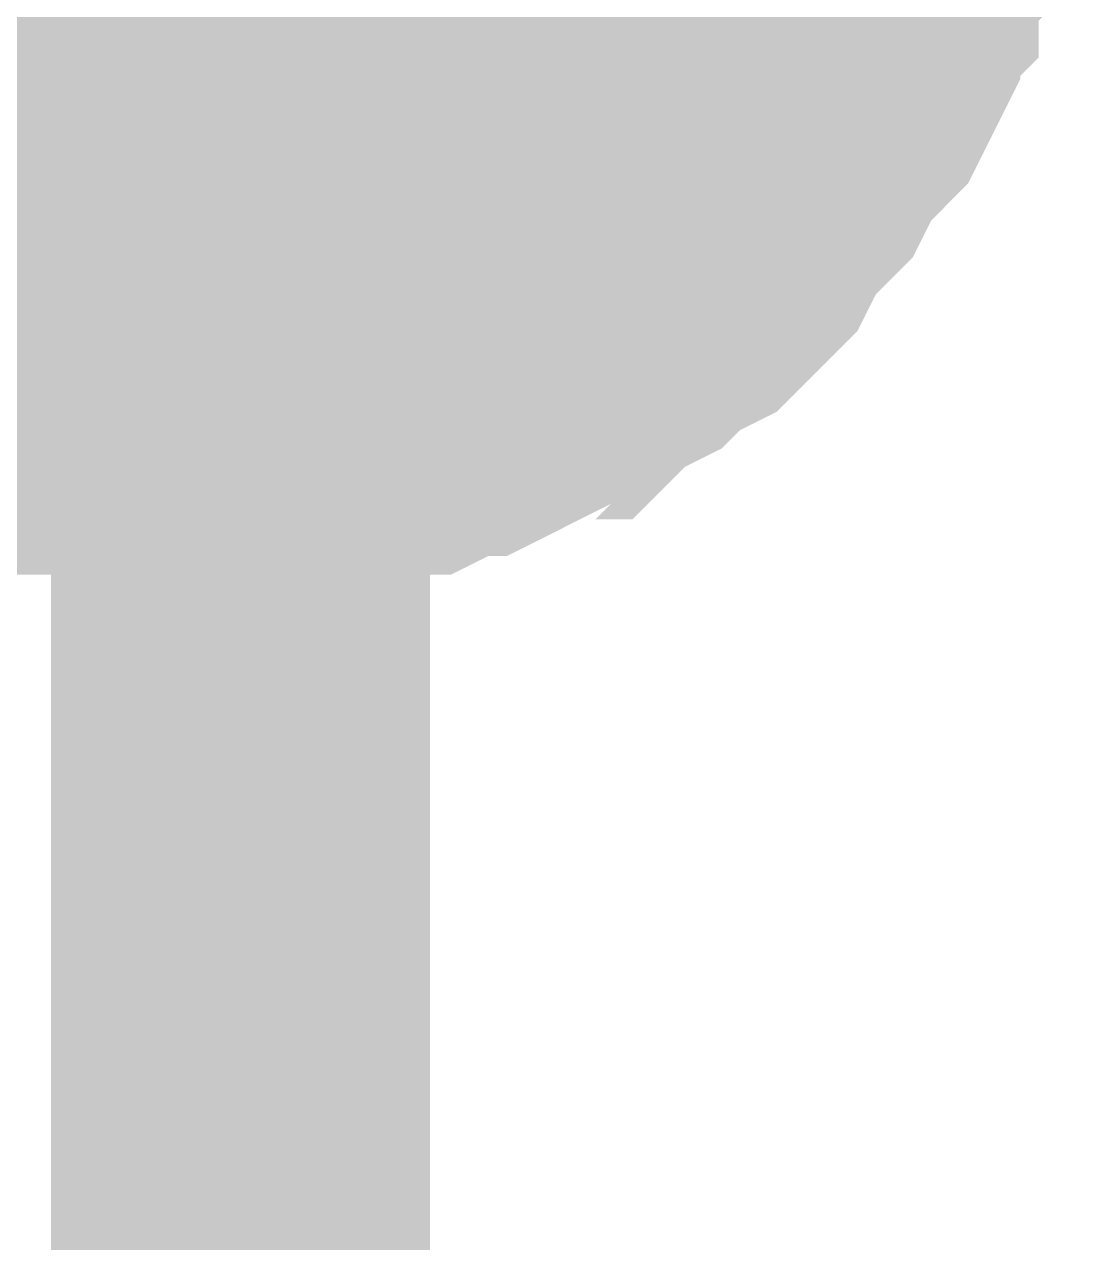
# Model space of a CAD drawing. Header units: inches. Extents: x 0 to 31.5, y 0 to 22.3.
# Drawn here: x 16.4931 to 16.52583, y 7.05347 to 7.09138 of the extents above; entities that cross this region are included whole.
import ezdxf

# ---------------------------------------------------------------- set-up
doc = ezdxf.new("R2010")
doc.units = ezdxf.units.IN
doc.header["$MEASUREMENT"] = 0
doc.layers.add('Sheet', color=255, linetype='Continuous')

msp = doc.modelspace()

# ---------------------------------------------------------------- linework, layer by layer
at = {"layer": 'Sheet'}
msp.add_lwpolyline([(16.49, 7.1, 0.02, 0.02, 1), (16.51, 7.1, 0.02, 0.02, 1)], format="xyseb", close=True, dxfattribs=at)
for points in [[(16.499836, 6.999761, 0.0118, 0.0118, 0), (16.499836, 7.099683, 0.0118, 0.0118, 0)], [(16.519931, 7.097386, 0.0118, 0.0118, 0), (16.519931, 7.096812, 0.0118, 0.0118, 0), (16.519357, 7.095663, 0.0118, 0.0118, 0), (16.519357, 7.094515, 0.0118, 0.0118, 0), (16.518783, 7.093941, 0.0118, 0.0118, 0), (16.518783, 7.092792, 0.0118, 0.0118, 0), (16.518209, 7.092218, 0.0118, 0.0118, 0), (16.518209, 7.091069, 0.0118, 0.0118, 0), (16.517635, 7.089921, 0.0118, 0.0118, 0), (16.51706, 7.089346, 0.0118, 0.0118, 0), (16.516486, 7.088772, 0.0118, 0.0118, 0), (16.515912, 7.087624, 0.0118, 0.0118, 0), (16.515338, 7.087049, 0.0118, 0.0118, 0), (16.514764, 7.086475, 0.0118, 0.0118, 0), (16.51419, 7.085327, 0.0118, 0.0118, 0), (16.513615, 7.084752, 0.0118, 0.0118, 0), (16.513041, 7.084178, 0.0118, 0.0118, 0), (16.511893, 7.083604, 0.0118, 0.0118, 0), (16.511319, 7.083029, 0.0118, 0.0118, 0), (16.510171, 7.082455, 0.0118, 0.0118, 0), (16.509596, 7.081881, 0.0118, 0.0118, 0), (16.508448, 7.081881, 0.0118, 0.0118, 0), (16.507874, 7.081307, 0.0118, 0.0118, 0), (16.506726, 7.080732, 0.0118, 0.0118, 0), (16.506152, 7.080732, 0.0118, 0.0118, 0), (16.505003, 7.080158, 0.0118, 0.0118, 0), (16.503855, 7.080158, 0.0118, 0.0118, 0), (16.502707, 7.079584, 0.0118, 0.0118, 0), (16.502133, 7.079584, 0.0118, 0.0118, 0), (16.500984, 7.079584, 0.0118, 0.0118, 0), (16.499836, 7.079584, 0.0118, 0.0118, 0)], [(16.519931, 7.097386, 0.0118, 0.0118, 0), (16.519931, 7.096812, 0.0118, 0.0118, 0), (16.519357, 7.095663, 0.0118, 0.0118, 0), (16.519357, 7.094515, 0.0118, 0.0118, 0), (16.518783, 7.093941, 0.0118, 0.0118, 0), (16.518783, 7.092792, 0.0118, 0.0118, 0), (16.518209, 7.092218, 0.0118, 0.0118, 0), (16.518209, 7.091069, 0.0118, 0.0118, 0), (16.517635, 7.089921, 0.0118, 0.0118, 0), (16.51706, 7.089346, 0.0118, 0.0118, 0), (16.516486, 7.088772, 0.0118, 0.0118, 0), (16.515912, 7.087624, 0.0118, 0.0118, 0), (16.515338, 7.087049, 0.0118, 0.0118, 0), (16.514764, 7.086475, 0.0118, 0.0118, 0), (16.51419, 7.085327, 0.0118, 0.0118, 0), (16.513615, 7.084752, 0.0118, 0.0118, 0), (16.513041, 7.084178, 0.0118, 0.0118, 0), (16.511893, 7.083604, 0.0118, 0.0118, 0), (16.511319, 7.083029, 0.0118, 0.0118, 0), (16.510171, 7.082455, 0.0118, 0.0118, 0), (16.509596, 7.081881, 0.0118, 0.0118, 0), (16.508448, 7.081881, 0.0118, 0.0118, 0), (16.507874, 7.081307, 0.0118, 0.0118, 0), (16.506726, 7.080732, 0.0118, 0.0118, 0), (16.506152, 7.080732, 0.0118, 0.0118, 0), (16.505003, 7.080158, 0.0118, 0.0118, 0), (16.503855, 7.080158, 0.0118, 0.0118, 0), (16.502707, 7.079584, 0.0118, 0.0118, 0), (16.502133, 7.079584, 0.0118, 0.0118, 0), (16.500984, 7.079584, 0.0118, 0.0118, 0), (16.499836, 7.079584, 0.0118, 0.0118, 0)], [(16.519931, 7.097386, 0.0118, 0.0118, 0), (16.519931, 7.096812, 0.0118, 0.0118, 0), (16.519357, 7.095663, 0.0118, 0.0118, 0), (16.519357, 7.094515, 0.0118, 0.0118, 0), (16.518783, 7.093941, 0.0118, 0.0118, 0), (16.518783, 7.092792, 0.0118, 0.0118, 0), (16.518209, 7.092218, 0.0118, 0.0118, 0), (16.518209, 7.091069, 0.0118, 0.0118, 0), (16.517635, 7.089921, 0.0118, 0.0118, 0), (16.51706, 7.089346, 0.0118, 0.0118, 0), (16.516486, 7.088772, 0.0118, 0.0118, 0), (16.515912, 7.087624, 0.0118, 0.0118, 0), (16.515338, 7.087049, 0.0118, 0.0118, 0), (16.514764, 7.086475, 0.0118, 0.0118, 0), (16.51419, 7.085327, 0.0118, 0.0118, 0), (16.513615, 7.084752, 0.0118, 0.0118, 0), (16.513041, 7.084178, 0.0118, 0.0118, 0), (16.511893, 7.083604, 0.0118, 0.0118, 0), (16.511319, 7.083029, 0.0118, 0.0118, 0), (16.510171, 7.082455, 0.0118, 0.0118, 0), (16.509596, 7.081881, 0.0118, 0.0118, 0), (16.508448, 7.081881, 0.0118, 0.0118, 0), (16.507874, 7.081307, 0.0118, 0.0118, 0), (16.506726, 7.080732, 0.0118, 0.0118, 0), (16.506152, 7.080732, 0.0118, 0.0118, 0), (16.505003, 7.080158, 0.0118, 0.0118, 0), (16.503855, 7.080158, 0.0118, 0.0118, 0), (16.502707, 7.079584, 0.0118, 0.0118, 0), (16.502133, 7.079584, 0.0118, 0.0118, 0), (16.500984, 7.079584, 0.0118, 0.0118, 0), (16.499836, 7.079584, 0.0118, 0.0118, 0)], [(16.519931, 7.097386, 0.0118, 0.0118, 0), (16.519931, 7.096812, 0.0118, 0.0118, 0), (16.519357, 7.095663, 0.0118, 0.0118, 0), (16.519357, 7.094515, 0.0118, 0.0118, 0), (16.518783, 7.093941, 0.0118, 0.0118, 0), (16.518783, 7.092792, 0.0118, 0.0118, 0), (16.518209, 7.092218, 0.0118, 0.0118, 0), (16.518209, 7.091069, 0.0118, 0.0118, 0), (16.517635, 7.089921, 0.0118, 0.0118, 0), (16.51706, 7.089346, 0.0118, 0.0118, 0), (16.516486, 7.088772, 0.0118, 0.0118, 0), (16.515912, 7.087624, 0.0118, 0.0118, 0), (16.515338, 7.087049, 0.0118, 0.0118, 0), (16.514764, 7.086475, 0.0118, 0.0118, 0), (16.51419, 7.085327, 0.0118, 0.0118, 0), (16.513615, 7.084752, 0.0118, 0.0118, 0), (16.513041, 7.084178, 0.0118, 0.0118, 0), (16.511893, 7.083604, 0.0118, 0.0118, 0), (16.511319, 7.083029, 0.0118, 0.0118, 0), (16.510171, 7.082455, 0.0118, 0.0118, 0), (16.509596, 7.081881, 0.0118, 0.0118, 0), (16.508448, 7.081881, 0.0118, 0.0118, 0), (16.507874, 7.081307, 0.0118, 0.0118, 0), (16.506726, 7.080732, 0.0118, 0.0118, 0), (16.506152, 7.080732, 0.0118, 0.0118, 0), (16.505003, 7.080158, 0.0118, 0.0118, 0), (16.503855, 7.080158, 0.0118, 0.0118, 0), (16.502707, 7.079584, 0.0118, 0.0118, 0), (16.502133, 7.079584, 0.0118, 0.0118, 0), (16.500984, 7.079584, 0.0118, 0.0118, 0), (16.499836, 7.079584, 0.0118, 0.0118, 0)], [(16.519931, 7.097386, 0.0118, 0.0118, 0), (16.519931, 7.096812, 0.0118, 0.0118, 0), (16.519357, 7.095663, 0.0118, 0.0118, 0), (16.519357, 7.094515, 0.0118, 0.0118, 0), (16.518783, 7.093941, 0.0118, 0.0118, 0), (16.518783, 7.092792, 0.0118, 0.0118, 0), (16.518209, 7.092218, 0.0118, 0.0118, 0), (16.518209, 7.091069, 0.0118, 0.0118, 0), (16.517635, 7.089921, 0.0118, 0.0118, 0), (16.51706, 7.089346, 0.0118, 0.0118, 0), (16.516486, 7.088772, 0.0118, 0.0118, 0), (16.515912, 7.087624, 0.0118, 0.0118, 0), (16.515338, 7.087049, 0.0118, 0.0118, 0), (16.514764, 7.086475, 0.0118, 0.0118, 0), (16.51419, 7.085327, 0.0118, 0.0118, 0), (16.513615, 7.084752, 0.0118, 0.0118, 0), (16.513041, 7.084178, 0.0118, 0.0118, 0), (16.511893, 7.083604, 0.0118, 0.0118, 0), (16.511319, 7.083029, 0.0118, 0.0118, 0), (16.510171, 7.082455, 0.0118, 0.0118, 0), (16.509596, 7.081881, 0.0118, 0.0118, 0), (16.508448, 7.081881, 0.0118, 0.0118, 0), (16.507874, 7.081307, 0.0118, 0.0118, 0), (16.506726, 7.080732, 0.0118, 0.0118, 0), (16.506152, 7.080732, 0.0118, 0.0118, 0), (16.505003, 7.080158, 0.0118, 0.0118, 0), (16.503855, 7.080158, 0.0118, 0.0118, 0), (16.502707, 7.079584, 0.0118, 0.0118, 0), (16.502133, 7.079584, 0.0118, 0.0118, 0), (16.500984, 7.079584, 0.0118, 0.0118, 0), (16.499836, 7.079584, 0.0118, 0.0118, 0)], [(16.519931, 7.097386, 0.0118, 0.0118, 0), (16.519931, 7.096812, 0.0118, 0.0118, 0), (16.519357, 7.095663, 0.0118, 0.0118, 0), (16.519357, 7.094515, 0.0118, 0.0118, 0), (16.518783, 7.093941, 0.0118, 0.0118, 0), (16.518783, 7.092792, 0.0118, 0.0118, 0), (16.518209, 7.092218, 0.0118, 0.0118, 0), (16.518209, 7.091069, 0.0118, 0.0118, 0), (16.517635, 7.089921, 0.0118, 0.0118, 0), (16.51706, 7.089346, 0.0118, 0.0118, 0), (16.516486, 7.088772, 0.0118, 0.0118, 0), (16.515912, 7.087624, 0.0118, 0.0118, 0), (16.515338, 7.087049, 0.0118, 0.0118, 0), (16.514764, 7.086475, 0.0118, 0.0118, 0), (16.51419, 7.085327, 0.0118, 0.0118, 0), (16.513615, 7.084752, 0.0118, 0.0118, 0), (16.513041, 7.084178, 0.0118, 0.0118, 0), (16.511893, 7.083604, 0.0118, 0.0118, 0), (16.511319, 7.083029, 0.0118, 0.0118, 0), (16.510171, 7.082455, 0.0118, 0.0118, 0), (16.509596, 7.081881, 0.0118, 0.0118, 0), (16.508448, 7.081881, 0.0118, 0.0118, 0), (16.507874, 7.081307, 0.0118, 0.0118, 0), (16.506726, 7.080732, 0.0118, 0.0118, 0), (16.506152, 7.080732, 0.0118, 0.0118, 0), (16.505003, 7.080158, 0.0118, 0.0118, 0), (16.503855, 7.080158, 0.0118, 0.0118, 0), (16.502707, 7.079584, 0.0118, 0.0118, 0), (16.502133, 7.079584, 0.0118, 0.0118, 0), (16.500984, 7.079584, 0.0118, 0.0118, 0), (16.499836, 7.079584, 0.0118, 0.0118, 0)], [(16.519931, 7.097386, 0.0118, 0.0118, 0), (16.519931, 7.096812, 0.0118, 0.0118, 0), (16.519357, 7.095663, 0.0118, 0.0118, 0), (16.519357, 7.094515, 0.0118, 0.0118, 0), (16.518783, 7.093941, 0.0118, 0.0118, 0), (16.518783, 7.092792, 0.0118, 0.0118, 0), (16.518209, 7.092218, 0.0118, 0.0118, 0), (16.518209, 7.091069, 0.0118, 0.0118, 0), (16.517635, 7.089921, 0.0118, 0.0118, 0), (16.51706, 7.089346, 0.0118, 0.0118, 0), (16.516486, 7.088772, 0.0118, 0.0118, 0), (16.515912, 7.087624, 0.0118, 0.0118, 0), (16.515338, 7.087049, 0.0118, 0.0118, 0), (16.514764, 7.086475, 0.0118, 0.0118, 0), (16.51419, 7.085327, 0.0118, 0.0118, 0), (16.513615, 7.084752, 0.0118, 0.0118, 0), (16.513041, 7.084178, 0.0118, 0.0118, 0), (16.511893, 7.083604, 0.0118, 0.0118, 0), (16.511319, 7.083029, 0.0118, 0.0118, 0), (16.510171, 7.082455, 0.0118, 0.0118, 0), (16.509596, 7.081881, 0.0118, 0.0118, 0), (16.508448, 7.081881, 0.0118, 0.0118, 0), (16.507874, 7.081307, 0.0118, 0.0118, 0), (16.506726, 7.080732, 0.0118, 0.0118, 0), (16.506152, 7.080732, 0.0118, 0.0118, 0), (16.505003, 7.080158, 0.0118, 0.0118, 0), (16.503855, 7.080158, 0.0118, 0.0118, 0), (16.502707, 7.079584, 0.0118, 0.0118, 0), (16.502133, 7.079584, 0.0118, 0.0118, 0), (16.500984, 7.079584, 0.0118, 0.0118, 0), (16.499836, 7.079584, 0.0118, 0.0118, 0)], [(16.519931, 7.097386, 0.0118, 0.0118, 0), (16.519931, 7.096812, 0.0118, 0.0118, 0), (16.519357, 7.095663, 0.0118, 0.0118, 0), (16.519357, 7.094515, 0.0118, 0.0118, 0), (16.518783, 7.093941, 0.0118, 0.0118, 0), (16.518783, 7.092792, 0.0118, 0.0118, 0), (16.518209, 7.092218, 0.0118, 0.0118, 0), (16.518209, 7.091069, 0.0118, 0.0118, 0), (16.517635, 7.089921, 0.0118, 0.0118, 0), (16.51706, 7.089346, 0.0118, 0.0118, 0), (16.516486, 7.088772, 0.0118, 0.0118, 0), (16.515912, 7.087624, 0.0118, 0.0118, 0), (16.515338, 7.087049, 0.0118, 0.0118, 0), (16.514764, 7.086475, 0.0118, 0.0118, 0), (16.51419, 7.085327, 0.0118, 0.0118, 0), (16.513615, 7.084752, 0.0118, 0.0118, 0), (16.513041, 7.084178, 0.0118, 0.0118, 0), (16.511893, 7.083604, 0.0118, 0.0118, 0), (16.511319, 7.083029, 0.0118, 0.0118, 0), (16.510171, 7.082455, 0.0118, 0.0118, 0), (16.509596, 7.081881, 0.0118, 0.0118, 0), (16.508448, 7.081881, 0.0118, 0.0118, 0), (16.507874, 7.081307, 0.0118, 0.0118, 0), (16.506726, 7.080732, 0.0118, 0.0118, 0), (16.506152, 7.080732, 0.0118, 0.0118, 0), (16.505003, 7.080158, 0.0118, 0.0118, 0), (16.503855, 7.080158, 0.0118, 0.0118, 0), (16.502707, 7.079584, 0.0118, 0.0118, 0), (16.502133, 7.079584, 0.0118, 0.0118, 0), (16.500984, 7.079584, 0.0118, 0.0118, 0), (16.499836, 7.079584, 0.0118, 0.0118, 0)], [(16.518783, 7.093941, 0.0039, 0.0039, 0), (16.518783, 7.092792, 0.0039, 0.0039, 0), (16.518209, 7.092218, 0.0039, 0.0039, 0), (16.518209, 7.091069, 0.0039, 0.0039, 0), (16.517635, 7.089921, 0.0039, 0.0039, 0), (16.51706, 7.089346, 0.0039, 0.0039, 0), (16.516486, 7.088772, 0.0039, 0.0039, 0), (16.515912, 7.087624, 0.0039, 0.0039, 0), (16.515338, 7.087049, 0.0039, 0.0039, 0), (16.514764, 7.086475, 0.0039, 0.0039, 0), (16.51419, 7.085327, 0.0039, 0.0039, 0), (16.513615, 7.084752, 0.0039, 0.0039, 0), (16.513041, 7.084178, 0.0039, 0.0039, 0), (16.511893, 7.083604, 0.0039, 0.0039, 0), (16.511319, 7.083029, 0.0039, 0.0039, 0), (16.510171, 7.082455, 0.0039, 0.0039, 0), (16.509596, 7.081881, 0.0039, 0.0039, 0), (16.508448, 7.081881, 0.0039, 0.0039, 0), (16.507874, 7.081307, 0.0039, 0.0039, 0), (16.506726, 7.080732, 0.0039, 0.0039, 0), (16.506152, 7.080732, 0.0039, 0.0039, 0), (16.505003, 7.080158, 0.0039, 0.0039, 0), (16.503855, 7.080158, 0.0039, 0.0039, 0), (16.502707, 7.079584, 0.0039, 0.0039, 0), (16.502133, 7.079584, 0.0039, 0.0039, 0), (16.500984, 7.079584, 0.0039, 0.0039, 0), (16.499836, 7.079584, 0.0039, 0.0039, 0)], [(16.518783, 7.093941, 0.0039, 0.0039, 0), (16.518783, 7.092792, 0.0039, 0.0039, 0), (16.518209, 7.092218, 0.0039, 0.0039, 0), (16.518209, 7.091069, 0.0039, 0.0039, 0), (16.517635, 7.089921, 0.0039, 0.0039, 0), (16.51706, 7.089346, 0.0039, 0.0039, 0), (16.516486, 7.088772, 0.0039, 0.0039, 0), (16.515912, 7.087624, 0.0039, 0.0039, 0), (16.515338, 7.087049, 0.0039, 0.0039, 0), (16.514764, 7.086475, 0.0039, 0.0039, 0), (16.51419, 7.085327, 0.0039, 0.0039, 0), (16.513615, 7.084752, 0.0039, 0.0039, 0), (16.513041, 7.084178, 0.0039, 0.0039, 0), (16.511893, 7.083604, 0.0039, 0.0039, 0), (16.511319, 7.083029, 0.0039, 0.0039, 0), (16.510171, 7.082455, 0.0039, 0.0039, 0), (16.509596, 7.081881, 0.0039, 0.0039, 0), (16.508448, 7.081881, 0.0039, 0.0039, 0), (16.507874, 7.081307, 0.0039, 0.0039, 0), (16.506726, 7.080732, 0.0039, 0.0039, 0), (16.506152, 7.080732, 0.0039, 0.0039, 0), (16.505003, 7.080158, 0.0039, 0.0039, 0), (16.503855, 7.080158, 0.0039, 0.0039, 0), (16.502707, 7.079584, 0.0039, 0.0039, 0), (16.502133, 7.079584, 0.0039, 0.0039, 0), (16.500984, 7.079584, 0.0039, 0.0039, 0), (16.499836, 7.079584, 0.0039, 0.0039, 0)], [(16.518783, 7.093941, 0.0039, 0.0039, 0), (16.518783, 7.092792, 0.0039, 0.0039, 0), (16.518209, 7.092218, 0.0039, 0.0039, 0), (16.518209, 7.091069, 0.0039, 0.0039, 0), (16.517635, 7.089921, 0.0039, 0.0039, 0), (16.51706, 7.089346, 0.0039, 0.0039, 0), (16.516486, 7.088772, 0.0039, 0.0039, 0), (16.515912, 7.087624, 0.0039, 0.0039, 0), (16.515338, 7.087049, 0.0039, 0.0039, 0), (16.514764, 7.086475, 0.0039, 0.0039, 0), (16.51419, 7.085327, 0.0039, 0.0039, 0), (16.513615, 7.084752, 0.0039, 0.0039, 0), (16.513041, 7.084178, 0.0039, 0.0039, 0), (16.511893, 7.083604, 0.0039, 0.0039, 0), (16.511319, 7.083029, 0.0039, 0.0039, 0), (16.510171, 7.082455, 0.0039, 0.0039, 0), (16.509596, 7.081881, 0.0039, 0.0039, 0), (16.508448, 7.081881, 0.0039, 0.0039, 0), (16.507874, 7.081307, 0.0039, 0.0039, 0), (16.506726, 7.080732, 0.0039, 0.0039, 0), (16.506152, 7.080732, 0.0039, 0.0039, 0), (16.505003, 7.080158, 0.0039, 0.0039, 0), (16.503855, 7.080158, 0.0039, 0.0039, 0), (16.502707, 7.079584, 0.0039, 0.0039, 0), (16.502133, 7.079584, 0.0039, 0.0039, 0), (16.500984, 7.079584, 0.0039, 0.0039, 0), (16.499836, 7.079584, 0.0039, 0.0039, 0)], [(16.518783, 7.093941, 0.0039, 0.0039, 0), (16.518783, 7.092792, 0.0039, 0.0039, 0), (16.518209, 7.092218, 0.0039, 0.0039, 0), (16.518209, 7.091069, 0.0039, 0.0039, 0), (16.517635, 7.089921, 0.0039, 0.0039, 0), (16.51706, 7.089346, 0.0039, 0.0039, 0), (16.516486, 7.088772, 0.0039, 0.0039, 0), (16.515912, 7.087624, 0.0039, 0.0039, 0), (16.515338, 7.087049, 0.0039, 0.0039, 0), (16.514764, 7.086475, 0.0039, 0.0039, 0), (16.51419, 7.085327, 0.0039, 0.0039, 0), (16.513615, 7.084752, 0.0039, 0.0039, 0), (16.513041, 7.084178, 0.0039, 0.0039, 0), (16.511893, 7.083604, 0.0039, 0.0039, 0), (16.511319, 7.083029, 0.0039, 0.0039, 0), (16.510171, 7.082455, 0.0039, 0.0039, 0), (16.509596, 7.081881, 0.0039, 0.0039, 0), (16.508448, 7.081881, 0.0039, 0.0039, 0), (16.507874, 7.081307, 0.0039, 0.0039, 0), (16.506726, 7.080732, 0.0039, 0.0039, 0), (16.506152, 7.080732, 0.0039, 0.0039, 0), (16.505003, 7.080158, 0.0039, 0.0039, 0), (16.503855, 7.080158, 0.0039, 0.0039, 0), (16.502707, 7.079584, 0.0039, 0.0039, 0), (16.502133, 7.079584, 0.0039, 0.0039, 0), (16.500984, 7.079584, 0.0039, 0.0039, 0), (16.499836, 7.079584, 0.0039, 0.0039, 0)], [(16.518783, 7.093941, 0.0039, 0.0039, 0), (16.518783, 7.092792, 0.0039, 0.0039, 0), (16.518209, 7.092218, 0.0039, 0.0039, 0), (16.518209, 7.091069, 0.0039, 0.0039, 0), (16.517635, 7.089921, 0.0039, 0.0039, 0), (16.51706, 7.089346, 0.0039, 0.0039, 0), (16.516486, 7.088772, 0.0039, 0.0039, 0), (16.515912, 7.087624, 0.0039, 0.0039, 0), (16.515338, 7.087049, 0.0039, 0.0039, 0), (16.514764, 7.086475, 0.0039, 0.0039, 0), (16.51419, 7.085327, 0.0039, 0.0039, 0), (16.513615, 7.084752, 0.0039, 0.0039, 0), (16.513041, 7.084178, 0.0039, 0.0039, 0), (16.511893, 7.083604, 0.0039, 0.0039, 0), (16.511319, 7.083029, 0.0039, 0.0039, 0), (16.510171, 7.082455, 0.0039, 0.0039, 0), (16.509596, 7.081881, 0.0039, 0.0039, 0), (16.508448, 7.081881, 0.0039, 0.0039, 0), (16.507874, 7.081307, 0.0039, 0.0039, 0), (16.506726, 7.080732, 0.0039, 0.0039, 0), (16.506152, 7.080732, 0.0039, 0.0039, 0), (16.505003, 7.080158, 0.0039, 0.0039, 0), (16.503855, 7.080158, 0.0039, 0.0039, 0), (16.502707, 7.079584, 0.0039, 0.0039, 0), (16.502133, 7.079584, 0.0039, 0.0039, 0), (16.500984, 7.079584, 0.0039, 0.0039, 0), (16.499836, 7.079584, 0.0039, 0.0039, 0)], [(16.518783, 7.093941, 0.0039, 0.0039, 0), (16.518783, 7.092792, 0.0039, 0.0039, 0), (16.518209, 7.092218, 0.0039, 0.0039, 0), (16.518209, 7.091069, 0.0039, 0.0039, 0), (16.517635, 7.089921, 0.0039, 0.0039, 0), (16.51706, 7.089346, 0.0039, 0.0039, 0), (16.516486, 7.088772, 0.0039, 0.0039, 0), (16.515912, 7.087624, 0.0039, 0.0039, 0), (16.515338, 7.087049, 0.0039, 0.0039, 0), (16.514764, 7.086475, 0.0039, 0.0039, 0), (16.51419, 7.085327, 0.0039, 0.0039, 0), (16.513615, 7.084752, 0.0039, 0.0039, 0), (16.513041, 7.084178, 0.0039, 0.0039, 0), (16.511893, 7.083604, 0.0039, 0.0039, 0), (16.511319, 7.083029, 0.0039, 0.0039, 0), (16.510171, 7.082455, 0.0039, 0.0039, 0), (16.509596, 7.081881, 0.0039, 0.0039, 0), (16.508448, 7.081881, 0.0039, 0.0039, 0), (16.507874, 7.081307, 0.0039, 0.0039, 0), (16.506726, 7.080732, 0.0039, 0.0039, 0), (16.506152, 7.080732, 0.0039, 0.0039, 0), (16.505003, 7.080158, 0.0039, 0.0039, 0), (16.503855, 7.080158, 0.0039, 0.0039, 0), (16.502707, 7.079584, 0.0039, 0.0039, 0), (16.502133, 7.079584, 0.0039, 0.0039, 0), (16.500984, 7.079584, 0.0039, 0.0039, 0), (16.499836, 7.079584, 0.0039, 0.0039, 0)], [(16.518783, 7.093941, 0.0039, 0.0039, 0), (16.518783, 7.092792, 0.0039, 0.0039, 0), (16.518209, 7.092218, 0.0039, 0.0039, 0), (16.518209, 7.091069, 0.0039, 0.0039, 0), (16.517635, 7.089921, 0.0039, 0.0039, 0), (16.51706, 7.089346, 0.0039, 0.0039, 0), (16.516486, 7.088772, 0.0039, 0.0039, 0), (16.515912, 7.087624, 0.0039, 0.0039, 0), (16.515338, 7.087049, 0.0039, 0.0039, 0), (16.514764, 7.086475, 0.0039, 0.0039, 0), (16.51419, 7.085327, 0.0039, 0.0039, 0), (16.513615, 7.084752, 0.0039, 0.0039, 0), (16.513041, 7.084178, 0.0039, 0.0039, 0), (16.511893, 7.083604, 0.0039, 0.0039, 0), (16.511319, 7.083029, 0.0039, 0.0039, 0), (16.510171, 7.082455, 0.0039, 0.0039, 0), (16.509596, 7.081881, 0.0039, 0.0039, 0), (16.508448, 7.081881, 0.0039, 0.0039, 0), (16.507874, 7.081307, 0.0039, 0.0039, 0), (16.506726, 7.080732, 0.0039, 0.0039, 0), (16.506152, 7.080732, 0.0039, 0.0039, 0), (16.505003, 7.080158, 0.0039, 0.0039, 0), (16.503855, 7.080158, 0.0039, 0.0039, 0), (16.502707, 7.079584, 0.0039, 0.0039, 0), (16.502133, 7.079584, 0.0039, 0.0039, 0), (16.500984, 7.079584, 0.0039, 0.0039, 0), (16.499836, 7.079584, 0.0039, 0.0039, 0)], [(16.518783, 7.093941, 0.0039, 0.0039, 0), (16.518783, 7.092792, 0.0039, 0.0039, 0), (16.518209, 7.092218, 0.0039, 0.0039, 0), (16.518209, 7.091069, 0.0039, 0.0039, 0), (16.517635, 7.089921, 0.0039, 0.0039, 0), (16.51706, 7.089346, 0.0039, 0.0039, 0), (16.516486, 7.088772, 0.0039, 0.0039, 0), (16.515912, 7.087624, 0.0039, 0.0039, 0), (16.515338, 7.087049, 0.0039, 0.0039, 0), (16.514764, 7.086475, 0.0039, 0.0039, 0), (16.51419, 7.085327, 0.0039, 0.0039, 0), (16.513615, 7.084752, 0.0039, 0.0039, 0), (16.513041, 7.084178, 0.0039, 0.0039, 0), (16.511893, 7.083604, 0.0039, 0.0039, 0), (16.511319, 7.083029, 0.0039, 0.0039, 0), (16.510171, 7.082455, 0.0039, 0.0039, 0), (16.509596, 7.081881, 0.0039, 0.0039, 0), (16.508448, 7.081881, 0.0039, 0.0039, 0), (16.507874, 7.081307, 0.0039, 0.0039, 0), (16.506726, 7.080732, 0.0039, 0.0039, 0), (16.506152, 7.080732, 0.0039, 0.0039, 0), (16.505003, 7.080158, 0.0039, 0.0039, 0), (16.503855, 7.080158, 0.0039, 0.0039, 0), (16.502707, 7.079584, 0.0039, 0.0039, 0), (16.502133, 7.079584, 0.0039, 0.0039, 0), (16.500984, 7.079584, 0.0039, 0.0039, 0), (16.499836, 7.079584, 0.0039, 0.0039, 0)], [(16.499836, 7.079584, 0.0118, 0.0118, 0), (16.498688, 7.079584, 0.0118, 0.0118, 0), (16.497539, 7.079584, 0.0118, 0.0118, 0), (16.496965, 7.079584, 0.0118, 0.0118, 0), (16.495817, 7.080158, 0.0118, 0.0118, 0), (16.494669, 7.080158, 0.0118, 0.0118, 0), (16.494094, 7.080732, 0.0118, 0.0118, 0), (16.492946, 7.080732, 0.0118, 0.0118, 0), (16.492372, 7.081307, 0.0118, 0.0118, 0), (16.491224, 7.081881, 0.0118, 0.0118, 0), (16.49065, 7.081881, 0.0118, 0.0118, 0), (16.489501, 7.082455, 0.0118, 0.0118, 0), (16.488927, 7.083029, 0.0118, 0.0118, 0), (16.488353, 7.083604, 0.0118, 0.0118, 0), (16.487205, 7.084178, 0.0118, 0.0118, 0), (16.486631, 7.084752, 0.0118, 0.0118, 0)], [(16.499836, 7.079584, 0.0118, 0.0118, 0), (16.498688, 7.079584, 0.0118, 0.0118, 0), (16.497539, 7.079584, 0.0118, 0.0118, 0), (16.496965, 7.079584, 0.0118, 0.0118, 0), (16.495817, 7.080158, 0.0118, 0.0118, 0), (16.494669, 7.080158, 0.0118, 0.0118, 0), (16.494094, 7.080732, 0.0118, 0.0118, 0), (16.492946, 7.080732, 0.0118, 0.0118, 0), (16.492372, 7.081307, 0.0118, 0.0118, 0), (16.491224, 7.081881, 0.0118, 0.0118, 0), (16.49065, 7.081881, 0.0118, 0.0118, 0), (16.489501, 7.082455, 0.0118, 0.0118, 0), (16.488927, 7.083029, 0.0118, 0.0118, 0), (16.488353, 7.083604, 0.0118, 0.0118, 0), (16.487205, 7.084178, 0.0118, 0.0118, 0), (16.486631, 7.084752, 0.0118, 0.0118, 0)], [(16.499836, 7.079584, 0.0118, 0.0118, 0), (16.498688, 7.079584, 0.0118, 0.0118, 0), (16.497539, 7.079584, 0.0118, 0.0118, 0), (16.496965, 7.079584, 0.0118, 0.0118, 0), (16.495817, 7.080158, 0.0118, 0.0118, 0), (16.494669, 7.080158, 0.0118, 0.0118, 0), (16.494094, 7.080732, 0.0118, 0.0118, 0), (16.492946, 7.080732, 0.0118, 0.0118, 0), (16.492372, 7.081307, 0.0118, 0.0118, 0), (16.491224, 7.081881, 0.0118, 0.0118, 0), (16.49065, 7.081881, 0.0118, 0.0118, 0), (16.489501, 7.082455, 0.0118, 0.0118, 0), (16.488927, 7.083029, 0.0118, 0.0118, 0), (16.488353, 7.083604, 0.0118, 0.0118, 0), (16.487205, 7.084178, 0.0118, 0.0118, 0), (16.486631, 7.084752, 0.0118, 0.0118, 0)], [(16.499836, 7.079584, 0.0118, 0.0118, 0), (16.498688, 7.079584, 0.0118, 0.0118, 0), (16.497539, 7.079584, 0.0118, 0.0118, 0), (16.496965, 7.079584, 0.0118, 0.0118, 0), (16.495817, 7.080158, 0.0118, 0.0118, 0), (16.494669, 7.080158, 0.0118, 0.0118, 0), (16.494094, 7.080732, 0.0118, 0.0118, 0), (16.492946, 7.080732, 0.0118, 0.0118, 0), (16.492372, 7.081307, 0.0118, 0.0118, 0), (16.491224, 7.081881, 0.0118, 0.0118, 0), (16.49065, 7.081881, 0.0118, 0.0118, 0), (16.489501, 7.082455, 0.0118, 0.0118, 0), (16.488927, 7.083029, 0.0118, 0.0118, 0), (16.488353, 7.083604, 0.0118, 0.0118, 0), (16.487205, 7.084178, 0.0118, 0.0118, 0), (16.486631, 7.084752, 0.0118, 0.0118, 0)], [(16.499836, 7.079584, 0.0118, 0.0118, 0), (16.498688, 7.079584, 0.0118, 0.0118, 0), (16.497539, 7.079584, 0.0118, 0.0118, 0), (16.496965, 7.079584, 0.0118, 0.0118, 0), (16.495817, 7.080158, 0.0118, 0.0118, 0), (16.494669, 7.080158, 0.0118, 0.0118, 0), (16.494094, 7.080732, 0.0118, 0.0118, 0), (16.492946, 7.080732, 0.0118, 0.0118, 0), (16.492372, 7.081307, 0.0118, 0.0118, 0), (16.491224, 7.081881, 0.0118, 0.0118, 0), (16.49065, 7.081881, 0.0118, 0.0118, 0), (16.489501, 7.082455, 0.0118, 0.0118, 0), (16.488927, 7.083029, 0.0118, 0.0118, 0), (16.488353, 7.083604, 0.0118, 0.0118, 0), (16.487205, 7.084178, 0.0118, 0.0118, 0), (16.486631, 7.084752, 0.0118, 0.0118, 0)], [(16.499836, 7.079584, 0.0118, 0.0118, 0), (16.498688, 7.079584, 0.0118, 0.0118, 0), (16.497539, 7.079584, 0.0118, 0.0118, 0), (16.496965, 7.079584, 0.0118, 0.0118, 0), (16.495817, 7.080158, 0.0118, 0.0118, 0), (16.494669, 7.080158, 0.0118, 0.0118, 0), (16.494094, 7.080732, 0.0118, 0.0118, 0), (16.492946, 7.080732, 0.0118, 0.0118, 0), (16.492372, 7.081307, 0.0118, 0.0118, 0), (16.491224, 7.081881, 0.0118, 0.0118, 0), (16.49065, 7.081881, 0.0118, 0.0118, 0), (16.489501, 7.082455, 0.0118, 0.0118, 0), (16.488927, 7.083029, 0.0118, 0.0118, 0), (16.488353, 7.083604, 0.0118, 0.0118, 0), (16.487205, 7.084178, 0.0118, 0.0118, 0), (16.486631, 7.084752, 0.0118, 0.0118, 0)], [(16.499836, 7.079584, 0.0118, 0.0118, 0), (16.498688, 7.079584, 0.0118, 0.0118, 0), (16.497539, 7.079584, 0.0118, 0.0118, 0), (16.496965, 7.079584, 0.0118, 0.0118, 0), (16.495817, 7.080158, 0.0118, 0.0118, 0), (16.494669, 7.080158, 0.0118, 0.0118, 0), (16.494094, 7.080732, 0.0118, 0.0118, 0), (16.492946, 7.080732, 0.0118, 0.0118, 0), (16.492372, 7.081307, 0.0118, 0.0118, 0), (16.491224, 7.081881, 0.0118, 0.0118, 0), (16.49065, 7.081881, 0.0118, 0.0118, 0), (16.489501, 7.082455, 0.0118, 0.0118, 0), (16.488927, 7.083029, 0.0118, 0.0118, 0), (16.488353, 7.083604, 0.0118, 0.0118, 0), (16.487205, 7.084178, 0.0118, 0.0118, 0), (16.486631, 7.084752, 0.0118, 0.0118, 0)], [(16.499836, 7.079584, 0.0118, 0.0118, 0), (16.498688, 7.079584, 0.0118, 0.0118, 0), (16.497539, 7.079584, 0.0118, 0.0118, 0), (16.496965, 7.079584, 0.0118, 0.0118, 0), (16.495817, 7.080158, 0.0118, 0.0118, 0), (16.494669, 7.080158, 0.0118, 0.0118, 0), (16.494094, 7.080732, 0.0118, 0.0118, 0), (16.492946, 7.080732, 0.0118, 0.0118, 0), (16.492372, 7.081307, 0.0118, 0.0118, 0), (16.491224, 7.081881, 0.0118, 0.0118, 0), (16.49065, 7.081881, 0.0118, 0.0118, 0), (16.489501, 7.082455, 0.0118, 0.0118, 0), (16.488927, 7.083029, 0.0118, 0.0118, 0), (16.488353, 7.083604, 0.0118, 0.0118, 0), (16.487205, 7.084178, 0.0118, 0.0118, 0), (16.486631, 7.084752, 0.0118, 0.0118, 0)], [(16.499836, 7.079584, 0.0039, 0.0039, 0), (16.498688, 7.079584, 0.0039, 0.0039, 0), (16.497539, 7.079584, 0.0039, 0.0039, 0), (16.496965, 7.079584, 0.0039, 0.0039, 0), (16.495817, 7.080158, 0.0039, 0.0039, 0), (16.494669, 7.080158, 0.0039, 0.0039, 0), (16.494094, 7.080732, 0.0039, 0.0039, 0), (16.492946, 7.080732, 0.0039, 0.0039, 0), (16.492372, 7.081307, 0.0039, 0.0039, 0), (16.491224, 7.081881, 0.0039, 0.0039, 0), (16.49065, 7.081881, 0.0039, 0.0039, 0)], [(16.499836, 7.079584, 0.0039, 0.0039, 0), (16.498688, 7.079584, 0.0039, 0.0039, 0), (16.497539, 7.079584, 0.0039, 0.0039, 0), (16.496965, 7.079584, 0.0039, 0.0039, 0), (16.495817, 7.080158, 0.0039, 0.0039, 0), (16.494669, 7.080158, 0.0039, 0.0039, 0), (16.494094, 7.080732, 0.0039, 0.0039, 0), (16.492946, 7.080732, 0.0039, 0.0039, 0), (16.492372, 7.081307, 0.0039, 0.0039, 0), (16.491224, 7.081881, 0.0039, 0.0039, 0), (16.49065, 7.081881, 0.0039, 0.0039, 0)], [(16.499836, 7.079584, 0.0039, 0.0039, 0), (16.498688, 7.079584, 0.0039, 0.0039, 0), (16.497539, 7.079584, 0.0039, 0.0039, 0), (16.496965, 7.079584, 0.0039, 0.0039, 0), (16.495817, 7.080158, 0.0039, 0.0039, 0), (16.494669, 7.080158, 0.0039, 0.0039, 0), (16.494094, 7.080732, 0.0039, 0.0039, 0), (16.492946, 7.080732, 0.0039, 0.0039, 0), (16.492372, 7.081307, 0.0039, 0.0039, 0), (16.491224, 7.081881, 0.0039, 0.0039, 0), (16.49065, 7.081881, 0.0039, 0.0039, 0)], [(16.499836, 7.079584, 0.0039, 0.0039, 0), (16.498688, 7.079584, 0.0039, 0.0039, 0), (16.497539, 7.079584, 0.0039, 0.0039, 0), (16.496965, 7.079584, 0.0039, 0.0039, 0), (16.495817, 7.080158, 0.0039, 0.0039, 0), (16.494669, 7.080158, 0.0039, 0.0039, 0), (16.494094, 7.080732, 0.0039, 0.0039, 0), (16.492946, 7.080732, 0.0039, 0.0039, 0), (16.492372, 7.081307, 0.0039, 0.0039, 0), (16.491224, 7.081881, 0.0039, 0.0039, 0), (16.49065, 7.081881, 0.0039, 0.0039, 0)], [(16.499836, 7.079584, 0.0039, 0.0039, 0), (16.498688, 7.079584, 0.0039, 0.0039, 0), (16.497539, 7.079584, 0.0039, 0.0039, 0), (16.496965, 7.079584, 0.0039, 0.0039, 0), (16.495817, 7.080158, 0.0039, 0.0039, 0), (16.494669, 7.080158, 0.0039, 0.0039, 0), (16.494094, 7.080732, 0.0039, 0.0039, 0), (16.492946, 7.080732, 0.0039, 0.0039, 0), (16.492372, 7.081307, 0.0039, 0.0039, 0), (16.491224, 7.081881, 0.0039, 0.0039, 0), (16.49065, 7.081881, 0.0039, 0.0039, 0)], [(16.499836, 7.079584, 0.0039, 0.0039, 0), (16.498688, 7.079584, 0.0039, 0.0039, 0), (16.497539, 7.079584, 0.0039, 0.0039, 0), (16.496965, 7.079584, 0.0039, 0.0039, 0), (16.495817, 7.080158, 0.0039, 0.0039, 0), (16.494669, 7.080158, 0.0039, 0.0039, 0), (16.494094, 7.080732, 0.0039, 0.0039, 0), (16.492946, 7.080732, 0.0039, 0.0039, 0), (16.492372, 7.081307, 0.0039, 0.0039, 0), (16.491224, 7.081881, 0.0039, 0.0039, 0), (16.49065, 7.081881, 0.0039, 0.0039, 0)], [(16.499836, 7.079584, 0.0039, 0.0039, 0), (16.498688, 7.079584, 0.0039, 0.0039, 0), (16.497539, 7.079584, 0.0039, 0.0039, 0), (16.496965, 7.079584, 0.0039, 0.0039, 0), (16.495817, 7.080158, 0.0039, 0.0039, 0), (16.494669, 7.080158, 0.0039, 0.0039, 0), (16.494094, 7.080732, 0.0039, 0.0039, 0), (16.492946, 7.080732, 0.0039, 0.0039, 0), (16.492372, 7.081307, 0.0039, 0.0039, 0), (16.491224, 7.081881, 0.0039, 0.0039, 0), (16.49065, 7.081881, 0.0039, 0.0039, 0)], [(16.499836, 7.079584, 0.0039, 0.0039, 0), (16.498688, 7.079584, 0.0039, 0.0039, 0), (16.497539, 7.079584, 0.0039, 0.0039, 0), (16.496965, 7.079584, 0.0039, 0.0039, 0), (16.495817, 7.080158, 0.0039, 0.0039, 0), (16.494669, 7.080158, 0.0039, 0.0039, 0), (16.494094, 7.080732, 0.0039, 0.0039, 0), (16.492946, 7.080732, 0.0039, 0.0039, 0), (16.492372, 7.081307, 0.0039, 0.0039, 0), (16.491224, 7.081881, 0.0039, 0.0039, 0), (16.49065, 7.081881, 0.0039, 0.0039, 0)]]:
    msp.add_lwpolyline(points, format="xyseb", dxfattribs=at)

doc.saveas('drawing.dxf')
